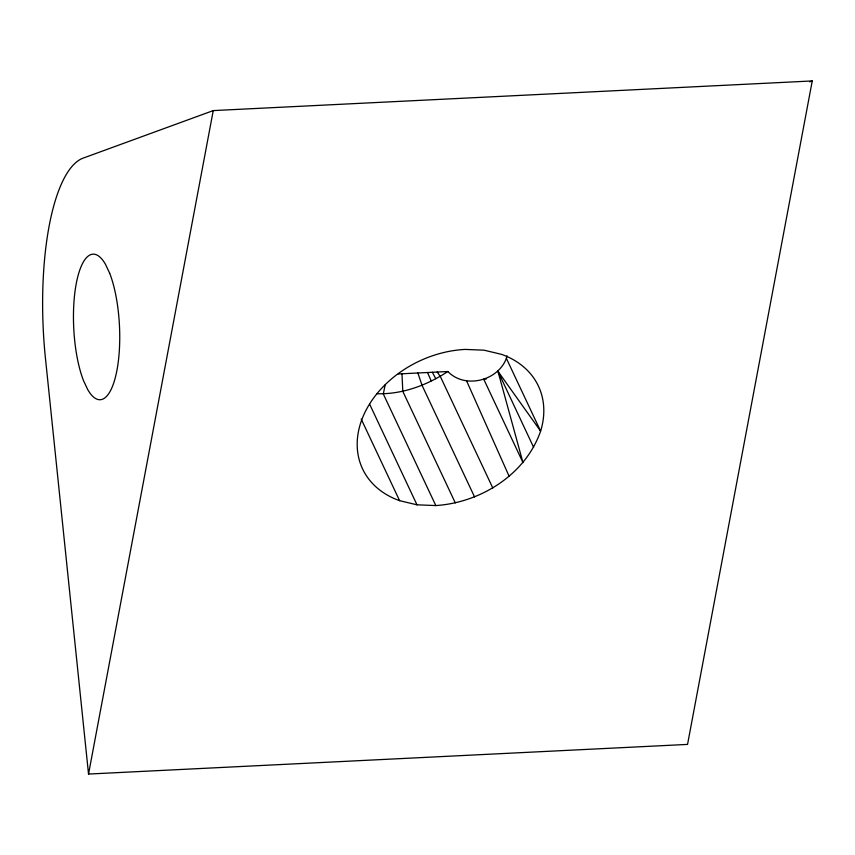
<?xml version="1.0" encoding="UTF-8"?>
<svg xmlns="http://www.w3.org/2000/svg" width="855" height="855" viewBox="0 0 855 855"><rect width="100%" height="100%" fill="white"/><g stroke="black" fill="none" stroke-linecap="round" stroke-linejoin="round"><path stroke-width="1.28" d="M88.535 774.053L213.248 110.594L812.25 80.947L687.548 744.406L88.535 774.053L45.721 360.928A170.07 53.416 87.2 0 1 83.897 157.854L213.248 110.594M385.135 384.9L383.318 393.995L435.826 505.572C480.66 502.601 525.526 474.653 540.616 431.123L506.384 358.373L506.994 355.862M506.384 358.373C497.867 380.967 464.842 389.207 447.849 371.508L398.28 373.966M447.849 371.508C426.976 385.263 402.256 394.465 377.044 393.738M809.76 81.856L812.25 80.947M486.367 379L483.706 379.128L522.971 462.587L497.941 371.273L540.616 431.123A97.181 73.348 -25.2 0 0 501.393 354.312L484.016 350.176L465.173 349.417A97.181 73.348 -25.2 0 0 363.407 415.722A97.181 73.348 -25.2 0 0 399.606 500.677L416.984 504.813L435.826 505.572M437.194 372.043L440.293 376.403L492.79 487.981M432.363 372.278L435.719 378.658M497.941 371.273L533.606 447.283M474.578 496.969L422.071 385.391L417.86 372.994M455.309 502.911L402.801 391.344L401.968 373.785M369.563 404.03L416.984 504.813M361.216 419.089L399.606 500.677M466.648 381.009L509.163 476.353M427.532 372.513L431.177 380.892M109.675 273.226L105.411 264.184A72.889 22.893 87.2 0 0 76.234 283.678A72.889 22.893 87.2 0 0 83.523 380.657L87.776 389.698A72.889 22.893 87.2 0 0 116.953 370.215A72.889 22.893 87.2 0 0 109.675 273.226"/></g></svg>
